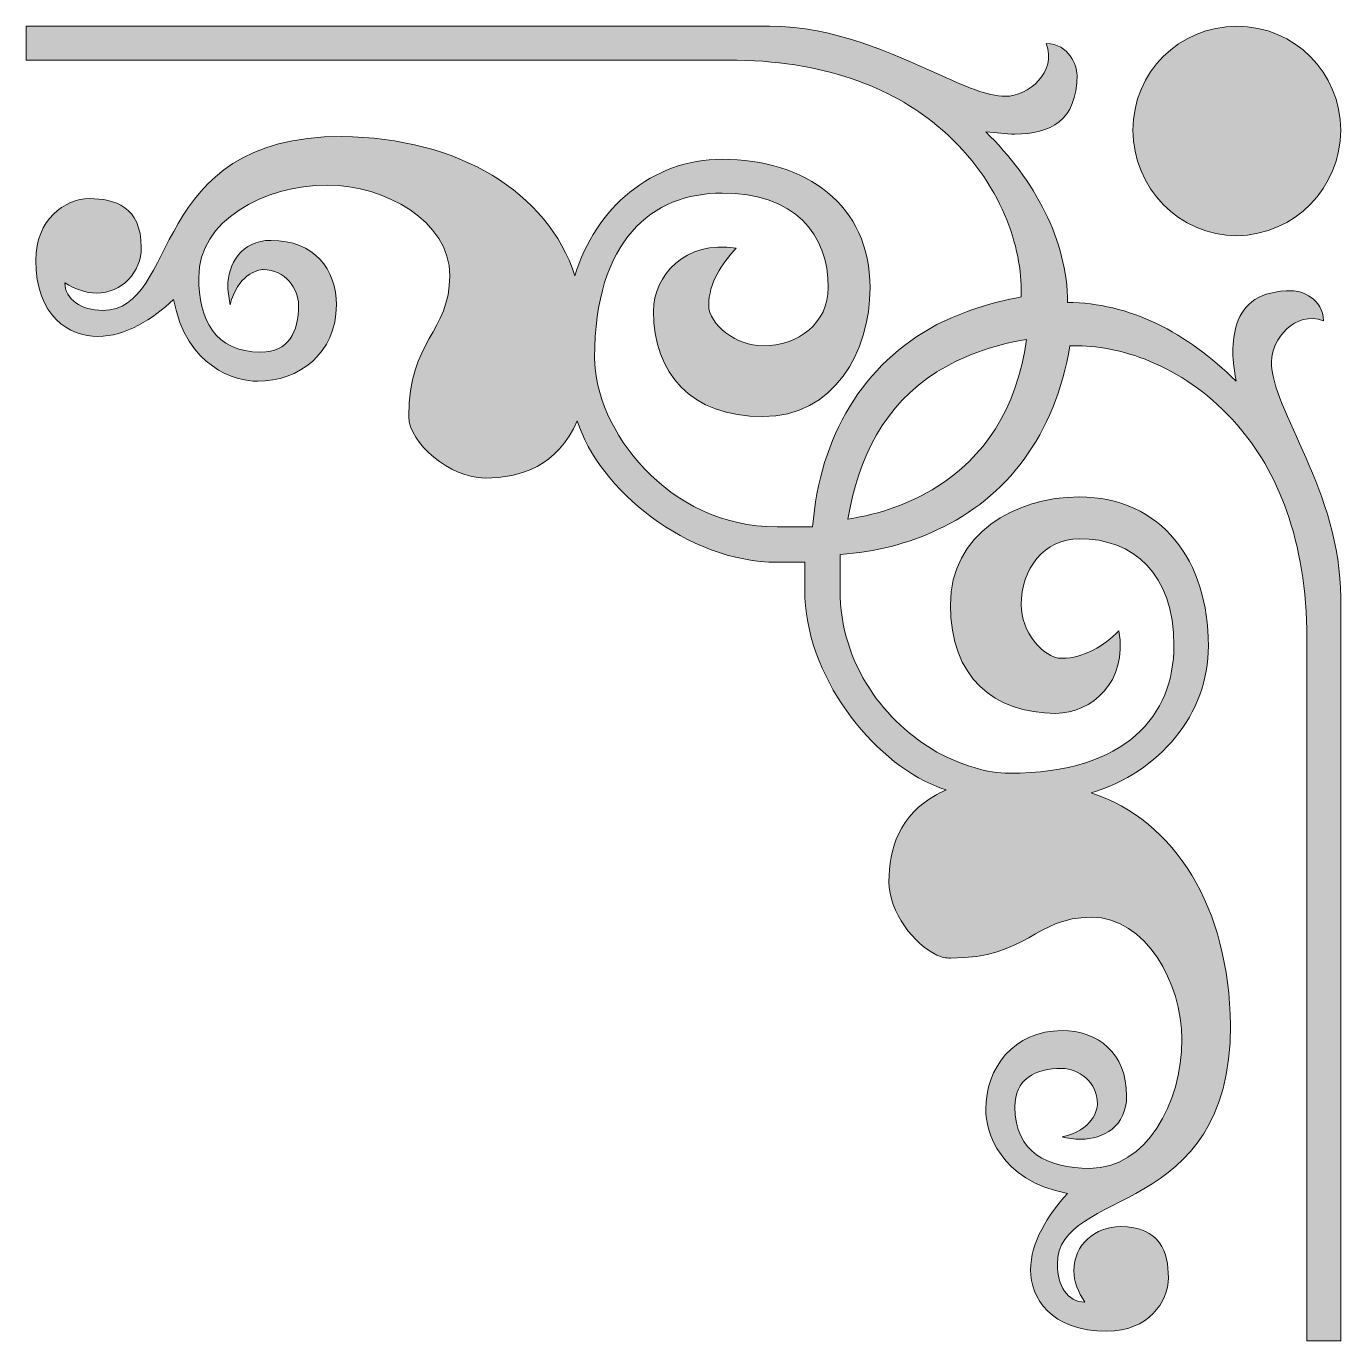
# Model space of a CAD drawing. Header units: inches. Extents: x -238 to 833, y -115 to 956.
import ezdxf

# ---------------------------------------------------------------- set-up
doc = ezdxf.new("R2010")
doc.units = ezdxf.units.IN
doc.header["$MEASUREMENT"] = 0
doc.layers.add('图层 1', color=7, linetype='Continuous')

# ---------------------------------------------------------------- blocks, each defined once
blk = doc.blocks.new('block 2')
at = {"layer": '图层 1', "true_color": 0xffffff}
h = blk.add_hatch(color=7, dxfattribs=at)
h.dxf.hatch_style = 2
edge = h.paths.add_edge_path()
edge.add_spline(control_points=[(818.5, 715.9), (818.5, 733.9), (800.6, 740.3), (792.9, 740.3), (766.6, 740.3), (753.8, 730), (748, 713.4), (746.1, 706.3), (744.8, 698.6), (744.8, 690.3), (744.8, 682.6), (746.1, 674.9), (747.4, 666.6), (707.6, 706.3), (660.2, 730.7), (610.2, 730.7), (610.2, 781.3), (583.3, 830.6), (543.6, 869.7), (552.6, 869.1), (559.6, 867.8), (567.3, 867.8), (596.1, 867.8), (617.9, 878.7), (617.9, 915.9), (617.9, 923.6), (611.5, 941.5), (592.9, 941.5), (601.9, 918.4), (578.2, 898.6), (559.6, 898.6), (544.9, 898.6), (526.3, 906.9), (503.9, 917.2), (467.3, 933.2), (421.2, 955.6), (367.4, 955.6), (367.4, 955.6), (-237.6, 955.6), (-237.6, 955.6), (-237.6, 955.6), (-237.6, 928.1), (-237.6, 928.1), (-237.6, 928.1), (334, 928.1), (334, 928.1), (411.6, 928.1), (466.7, 905.6), (503.9, 874.9), (553.8, 833.8), (572.4, 778.7), (572.4, 741.6), (572.4, 741.6), (572.4, 735.2), (572.4, 735.2), (547.4, 730.7), (524.4, 723), (503.9, 712.7), (443.6, 680.7), (408.4, 621.7), (402.6, 548), (402.6, 548), (373.8, 548), (373.8, 548), (284, 548), (225.1, 628.1), (225.1, 685.8), (225.1, 781.3), (271.9, 819.8), (328.9, 819.8), (387.9, 819.8), (415.4, 786.4), (415.4, 742.8), (415.4, 714), (391.1, 695.4), (362.2, 695.4), (340.4, 695.4), (318, 712.7), (318, 728.7), (318, 746.1), (328.9, 762.7), (340.4, 774.9), (298.8, 781.9), (273.1, 752.5), (273.1, 723.6), (273.1, 673), (303.3, 637.8), (362.2, 637.8), (419.9, 637.8), (449.4, 690.3), (449.4, 742.8), (449.4, 810.1), (397.5, 847.3), (328.9, 847.3), (271.9, 847.3), (225.7, 807.6), (209.1, 752.5), (186.6, 821), (114.9, 864.6), (19.4, 865.9), (-140.2, 865.9), (-111.4, 724.3), (-175.4, 724.3), (-192.7, 724.3), (-206.2, 733.2), (-206.2, 746.7), (-197.9, 741.6), (-188.9, 738.4), (-180.6, 738.4), (-159.4, 738.4), (-144, 755.7), (-144, 775.5), (-144, 808.9), (-165.8, 815.3), (-186.3, 815.3), (-206.2, 815.3), (-229.9, 798), (-229.9, 765.3), (-229.9, 719.1), (-202.4, 703.1), (-179.3, 703.1), (-156.9, 703.1), (-134.4, 717.2), (-117.8, 733.2), (-106.9, 677.5), (-67.1, 666.6), (-49.2, 666.6), (-15.9, 666.6), (14.9, 689), (14.9, 728.7), (14.9, 757.6), (-3, 781.3), (-38.3, 781.3), (-62.7, 781.3), (-73.5, 762.1), (-73.5, 743.5), (-73.5, 738.4), (-72.3, 733.2), (-71.6, 728.7), (-65.9, 753.1), (-49.2, 757.6), (-44.7, 757.6), (-26.8, 757.6), (-15.9, 741.6), (-15.9, 728.7), (-15.9, 706.3), (-24.2, 690.3), (-46.6, 690.3), (-84.4, 690.3), (-97.2, 717.2), (-97.2, 751.2), (-97.2, 797.3), (-44.7, 826.2), (7.8, 826.2), (54, 826.2), (107.2, 797.3), (107.2, 752.5), (107.2, 706.3), (73.8, 700.6), (73.8, 637.8), (73.8, 616.6), (107.2, 587.8), (136, 587.8), (164.8, 587.8), (195, 597.4), (211, 634.5), (228.3, 578.8), (300.7, 519.2), (373.8, 519.2), (373.8, 519.2), (396.2, 519.2), (396.2, 519.2), (396.2, 519.2), (396.2, 496.8), (396.2, 496.8), (396.2, 426.9), (450.7, 357.7), (503.9, 336.6), (506.4, 335.3), (509, 334.6), (511.5, 334), (509, 332.7), (506.4, 331.4), (503.9, 330.2), (473.1, 313.5), (464.8, 285.9), (464.8, 259), (464.8, 234.7), (485.3, 207.7), (503.9, 199.4), (507.7, 197.5), (511.5, 196.9), (514.8, 196.9), (578.2, 196.9), (583.3, 230.2), (629.5, 230.2), (674.3, 230.2), (703.2, 176.3), (703.2, 130.8), (703.2, 78.3), (674.3, 25.7), (628.2, 25.7), (594.2, 25.7), (567.3, 38.6), (567.3, 75.7), (567.3, 98.2), (583.3, 107.1), (605.7, 107.1), (618.6, 107.1), (634.6, 96.2), (634.6, 78.3), (634.6, 73.8), (630.7, 56.5), (605.7, 51.4), (610.2, 50.1), (615.4, 49.5), (621.1, 49.5), (639.1, 49.5), (658.3, 59.7), (658.3, 84.7), (658.3, 119.9), (634.6, 137.9), (605.7, 137.9), (566, 137.9), (543.6, 107.1), (543.6, 73.8), (543.6, 55.9), (554.5, 16.1), (610.2, 5.2), (594.2, -12.1), (580.1, -34.5), (580.1, -56.9), (580.1, -79.3), (596.1, -106.9), (642.3, -106.9), (675.6, -106.9), (692.3, -83.2), (692.3, -63.3), (692.3, -42.8), (685.9, -21.7), (653.2, -21.7), (632.7, -21.7), (615.4, -36.4), (615.4, -57.6), (615.4, -66.5), (618.6, -74.9), (624.3, -83.2), (610.2, -83.2), (601.9, -69.7), (601.9, -52.4), (601.9, 11.6), (742.9, -17.2), (742.9, 142.4), (741.6, 237.9), (698, 309), (629.5, 331.4), (685.2, 348.7), (724.9, 394.9), (724.9, 451.3), (724.9, 519.8), (687.1, 572.4), (619.8, 572.4), (567.3, 572.4), (514.8, 542.3), (514.8, 484.6), (514.8, 425.6), (550, 396.2), (600.6, 396.2), (629.5, 396.2), (659.6, 421.8), (651.9, 463.4), (640.4, 451.3), (623.1, 441), (605.7, 441), (589.7, 441), (572.4, 463.4), (572.4, 484.6), (572.4, 513.4), (591, 538.4), (619.8, 538.4), (663.4, 538.4), (696.8, 510.2), (696.8, 451.3), (696.8, 394.9), (658.3, 347.4), (562.8, 347.4), (544.9, 347.4), (523.7, 353.9), (503.9, 364.7), (462.2, 388.5), (425, 435.2), (425, 496.8), (425, 496.8), (425, 525.6), (425, 525.6), (453.9, 527.5), (480.8, 534.6), (503.9, 545.5), (560.9, 571.7), (600, 623), (612.1, 695.4), (612.1, 695.4), (618.6, 695.4), (618.6, 695.4), (655.1, 695.4), (707.6, 678.1), (748, 631.3), (780.7, 594.2), (805, 537.8), (805, 457), (805, 457), (805, -114.6), (805, -114.6), (805, -114.6), (832.6, -114.6), (832.6, -114.6), (832.6, -114.6), (832.6, 490.4), (832.6, 490.4), (832.6, 576.9), (776.2, 642.9), (776.2, 682.6), (776.2, 700.6), (795.4, 724.3), (818.5, 715.9)], knot_values=[0, 0, 0, 0, 1, 1, 1, 2, 2, 2, 3, 3, 3, 4, 4, 4, 5, 5, 5, 6, 6, 6, 7, 7, 7, 8, 8, 8, 9, 9, 9, 10, 10, 10, 11, 11, 11, 12, 12, 12, 13, 13, 13, 14, 14, 14, 15, 15, 15, 16, 16, 16, 17, 17, 17, 18, 18, 18, 19, 19, 19, 20, 20, 20, 21, 21, 21, 22, 22, 22, 23, 23, 23, 24, 24, 24, 25, 25, 25, 26, 26, 26, 27, 27, 27, 28, 28, 28, 29, 29, 29, 30, 30, 30, 31, 31, 31, 32, 32, 32, 33, 33, 33, 34, 34, 34, 35, 35, 35, 36, 36, 36, 37, 37, 37, 38, 38, 38, 39, 39, 39, 40, 40, 40, 41, 41, 41, 42, 42, 42, 43, 43, 43, 44, 44, 44, 45, 45, 45, 46, 46, 46, 47, 47, 47, 48, 48, 48, 49, 49, 49, 50, 50, 50, 51, 51, 51, 52, 52, 52, 53, 53, 53, 54, 54, 54, 55, 55, 55, 56, 56, 56, 57, 57, 57, 58, 58, 58, 59, 59, 59, 60, 60, 60, 61, 61, 61, 62, 62, 62, 63, 63, 63, 64, 64, 64, 65, 65, 65, 66, 66, 66, 67, 67, 67, 68, 68, 68, 69, 69, 69, 70, 70, 70, 71, 71, 71, 72, 72, 72, 73, 73, 73, 74, 74, 74, 75, 75, 75, 76, 76, 76, 77, 77, 77, 78, 78, 78, 79, 79, 79, 80, 80, 80, 81, 81, 81, 82, 82, 82, 83, 83, 83, 84, 84, 84, 85, 85, 85, 86, 86, 86, 87, 87, 87, 88, 88, 88, 89, 89, 89, 90, 90, 90, 91, 91, 91, 92, 92, 92, 93, 93, 93, 94, 94, 94, 95, 95, 95, 96, 96, 96, 97, 97, 97, 98, 98, 98, 99, 99, 99, 100, 100, 100, 101, 101, 101, 102, 102, 102, 103, 103, 103, 104, 104, 104, 105, 105, 105, 106, 106, 106, 107, 107, 107, 108, 108, 108, 108], degree=3, periodic=1)
edge = h.paths.add_edge_path()
edge.add_spline(control_points=[(503.9, 580.7), (482.7, 567.3), (457.7, 558.3), (431.4, 554.4), (439.8, 604.4), (460.9, 647.4), (503.9, 674.3), (523.7, 686.4), (548.1, 696.1), (576.9, 700.6), (568.6, 642.9), (541.7, 604.4), (503.9, 580.7)], knot_values=[0, 0, 0, 0, 1, 1, 1, 2, 2, 2, 3, 3, 3, 4, 4, 4, 4], degree=3, periodic=1)
h = blk.add_hatch(color=7, dxfattribs=at)
h.dxf.hatch_style = 2
edge = h.paths.add_edge_path()
edge.add_spline(control_points=[(748, 785.1), (795.4, 785.8), (832.6, 824.2), (832.6, 871), (832.6, 917.8), (795.4, 955.6), (748, 955.6), (701.2, 955.6), (663.4, 918.4), (663.4, 871), (663.4, 824.2), (701.2, 785.1), (748, 785.1)], knot_values=[0, 0, 0, 0, 1, 1, 1, 2, 2, 2, 3, 3, 3, 4, 4, 4, 4], degree=3, periodic=1)
at = {"layer": '图层 1', "lineweight": 0}
for points, knots in [([(818.5, 715.9), (818.5, 733.9), (800.6, 740.3), (792.9, 740.3), (766.6, 740.3), (753.8, 730), (748, 713.4), (746.1, 706.3), (744.8, 698.6), (744.8, 690.3), (744.8, 682.6), (746.1, 674.9), (747.4, 666.6), (707.6, 706.3), (660.2, 730.7), (610.2, 730.7), (610.2, 781.3), (583.3, 830.6), (543.6, 869.7), (552.6, 869.1), (559.6, 867.8), (567.3, 867.8), (596.1, 867.8), (617.9, 878.7), (617.9, 915.9), (617.9, 923.6), (611.5, 941.5), (592.9, 941.5), (601.9, 918.4), (578.2, 898.6), (559.6, 898.6), (544.9, 898.6), (526.3, 906.9), (503.9, 917.2), (467.3, 933.2), (421.2, 955.6), (367.4, 955.6), (367.4, 955.6), (-237.6, 955.6), (-237.6, 955.6), (-237.6, 955.6), (-237.6, 928.1), (-237.6, 928.1), (-237.6, 928.1), (334, 928.1), (334, 928.1), (411.6, 928.1), (466.7, 905.6), (503.9, 874.9), (553.8, 833.8), (572.4, 778.7), (572.4, 741.6), (572.4, 741.6), (572.4, 735.2), (572.4, 735.2), (547.4, 730.7), (524.4, 723), (503.9, 712.7), (443.6, 680.7), (408.4, 621.7), (402.6, 548), (402.6, 548), (373.8, 548), (373.8, 548), (284, 548), (225.1, 628.1), (225.1, 685.8), (225.1, 781.3), (271.9, 819.8), (328.9, 819.8), (387.9, 819.8), (415.4, 786.4), (415.4, 742.8), (415.4, 714), (391.1, 695.4), (362.2, 695.4), (340.4, 695.4), (318, 712.7), (318, 728.7), (318, 746.1), (328.9, 762.7), (340.4, 774.9), (298.8, 781.9), (273.1, 752.5), (273.1, 723.6), (273.1, 673), (303.3, 637.8), (362.2, 637.8), (419.9, 637.8), (449.4, 690.3), (449.4, 742.8), (449.4, 810.1), (397.5, 847.3), (328.9, 847.3), (271.9, 847.3), (225.7, 807.6), (209.1, 752.5), (186.6, 821), (114.9, 864.6), (19.4, 865.9), (-140.2, 865.9), (-111.4, 724.3), (-175.4, 724.3), (-192.7, 724.3), (-206.2, 733.2), (-206.2, 746.7), (-197.9, 741.6), (-188.9, 738.4), (-180.6, 738.4), (-159.4, 738.4), (-144, 755.7), (-144, 775.5), (-144, 808.9), (-165.8, 815.3), (-186.3, 815.3), (-206.2, 815.3), (-229.9, 798), (-229.9, 765.3), (-229.9, 719.1), (-202.4, 703.1), (-179.3, 703.1), (-156.9, 703.1), (-134.4, 717.2), (-117.8, 733.2), (-106.9, 677.5), (-67.1, 666.6), (-49.2, 666.6), (-15.9, 666.6), (14.9, 689), (14.9, 728.7), (14.9, 757.6), (-3, 781.3), (-38.3, 781.3), (-62.7, 781.3), (-73.5, 762.1), (-73.5, 743.5), (-73.5, 738.4), (-72.3, 733.2), (-71.6, 728.7), (-65.9, 753.1), (-49.2, 757.6), (-44.7, 757.6), (-26.8, 757.6), (-15.9, 741.6), (-15.9, 728.7), (-15.9, 706.3), (-24.2, 690.3), (-46.6, 690.3), (-84.4, 690.3), (-97.2, 717.2), (-97.2, 751.2), (-97.2, 797.3), (-44.7, 826.2), (7.8, 826.2), (54, 826.2), (107.2, 797.3), (107.2, 752.5), (107.2, 706.3), (73.8, 700.6), (73.8, 637.8), (73.8, 616.6), (107.2, 587.8), (136, 587.8), (164.8, 587.8), (195, 597.4), (211, 634.5), (228.3, 578.8), (300.7, 519.2), (373.8, 519.2), (373.8, 519.2), (396.2, 519.2), (396.2, 519.2), (396.2, 519.2), (396.2, 496.8), (396.2, 496.8), (396.2, 426.9), (450.7, 357.7), (503.9, 336.6), (506.4, 335.3), (509, 334.6), (511.5, 334), (509, 332.7), (506.4, 331.4), (503.9, 330.2), (473.1, 313.5), (464.8, 285.9), (464.8, 259), (464.8, 234.7), (485.3, 207.7), (503.9, 199.4), (507.7, 197.5), (511.5, 196.9), (514.8, 196.9), (578.2, 196.9), (583.3, 230.2), (629.5, 230.2), (674.3, 230.2), (703.2, 176.3), (703.2, 130.8), (703.2, 78.3), (674.3, 25.7), (628.2, 25.7), (594.2, 25.7), (567.3, 38.6), (567.3, 75.7), (567.3, 98.2), (583.3, 107.1), (605.7, 107.1), (618.6, 107.1), (634.6, 96.2), (634.6, 78.3), (634.6, 73.8), (630.7, 56.5), (605.7, 51.4), (610.2, 50.1), (615.4, 49.5), (621.1, 49.5), (639.1, 49.5), (658.3, 59.7), (658.3, 84.7), (658.3, 119.9), (634.6, 137.9), (605.7, 137.9), (566, 137.9), (543.6, 107.1), (543.6, 73.8), (543.6, 55.9), (554.5, 16.1), (610.2, 5.2), (594.2, -12.1), (580.1, -34.5), (580.1, -56.9), (580.1, -79.3), (596.1, -106.9), (642.3, -106.9), (675.6, -106.9), (692.3, -83.2), (692.3, -63.3), (692.3, -42.8), (685.9, -21.7), (653.2, -21.7), (632.7, -21.7), (615.4, -36.4), (615.4, -57.6), (615.4, -66.5), (618.6, -74.9), (624.3, -83.2), (610.2, -83.2), (601.9, -69.7), (601.9, -52.4), (601.9, 11.6), (742.9, -17.2), (742.9, 142.4), (741.6, 237.9), (698, 309), (629.5, 331.4), (685.2, 348.7), (724.9, 394.9), (724.9, 451.3), (724.9, 519.8), (687.1, 572.4), (619.8, 572.4), (567.3, 572.4), (514.8, 542.3), (514.8, 484.6), (514.8, 425.6), (550, 396.2), (600.6, 396.2), (629.5, 396.2), (659.6, 421.8), (651.9, 463.4), (640.4, 451.3), (623.1, 441), (605.7, 441), (589.7, 441), (572.4, 463.4), (572.4, 484.6), (572.4, 513.4), (591, 538.4), (619.8, 538.4), (663.4, 538.4), (696.8, 510.2), (696.8, 451.3), (696.8, 394.9), (658.3, 347.4), (562.8, 347.4), (544.9, 347.4), (523.7, 353.9), (503.9, 364.7), (462.2, 388.5), (425, 435.2), (425, 496.8), (425, 496.8), (425, 525.6), (425, 525.6), (453.9, 527.5), (480.8, 534.6), (503.9, 545.5), (560.9, 571.7), (600, 623), (612.1, 695.4), (612.1, 695.4), (618.6, 695.4), (618.6, 695.4), (655.1, 695.4), (707.6, 678.1), (748, 631.3), (780.7, 594.2), (805, 537.8), (805, 457), (805, 457), (805, -114.6), (805, -114.6), (805, -114.6), (832.6, -114.6), (832.6, -114.6), (832.6, -114.6), (832.6, 490.4), (832.6, 490.4), (832.6, 576.9), (776.2, 642.9), (776.2, 682.6), (776.2, 700.6), (795.4, 724.3), (818.5, 715.9)], [0, 0, 0, 0, 1, 1, 1, 2, 2, 2, 3, 3, 3, 4, 4, 4, 5, 5, 5, 6, 6, 6, 7, 7, 7, 8, 8, 8, 9, 9, 9, 10, 10, 10, 11, 11, 11, 12, 12, 12, 13, 13, 13, 14, 14, 14, 15, 15, 15, 16, 16, 16, 17, 17, 17, 18, 18, 18, 19, 19, 19, 20, 20, 20, 21, 21, 21, 22, 22, 22, 23, 23, 23, 24, 24, 24, 25, 25, 25, 26, 26, 26, 27, 27, 27, 28, 28, 28, 29, 29, 29, 30, 30, 30, 31, 31, 31, 32, 32, 32, 33, 33, 33, 34, 34, 34, 35, 35, 35, 36, 36, 36, 37, 37, 37, 38, 38, 38, 39, 39, 39, 40, 40, 40, 41, 41, 41, 42, 42, 42, 43, 43, 43, 44, 44, 44, 45, 45, 45, 46, 46, 46, 47, 47, 47, 48, 48, 48, 49, 49, 49, 50, 50, 50, 51, 51, 51, 52, 52, 52, 53, 53, 53, 54, 54, 54, 55, 55, 55, 56, 56, 56, 57, 57, 57, 58, 58, 58, 59, 59, 59, 60, 60, 60, 61, 61, 61, 62, 62, 62, 63, 63, 63, 64, 64, 64, 65, 65, 65, 66, 66, 66, 67, 67, 67, 68, 68, 68, 69, 69, 69, 70, 70, 70, 71, 71, 71, 72, 72, 72, 73, 73, 73, 74, 74, 74, 75, 75, 75, 76, 76, 76, 77, 77, 77, 78, 78, 78, 79, 79, 79, 80, 80, 80, 81, 81, 81, 82, 82, 82, 83, 83, 83, 84, 84, 84, 85, 85, 85, 86, 86, 86, 87, 87, 87, 88, 88, 88, 89, 89, 89, 90, 90, 90, 91, 91, 91, 92, 92, 92, 93, 93, 93, 94, 94, 94, 95, 95, 95, 96, 96, 96, 97, 97, 97, 98, 98, 98, 99, 99, 99, 100, 100, 100, 101, 101, 101, 102, 102, 102, 103, 103, 103, 104, 104, 104, 105, 105, 105, 106, 106, 106, 107, 107, 107, 108, 108, 108, 108]), ([(748, 785.1), (795.4, 785.8), (832.6, 824.2), (832.6, 871), (832.6, 917.8), (795.4, 955.6), (748, 955.6), (701.2, 955.6), (663.4, 918.4), (663.4, 871), (663.4, 824.2), (701.2, 785.1), (748, 785.1)], [0, 0, 0, 0, 1, 1, 1, 2, 2, 2, 3, 3, 3, 4, 4, 4, 4]), ([(503.9, 580.7), (482.7, 567.3), (457.7, 558.3), (431.4, 554.4), (439.8, 604.4), (460.9, 647.4), (503.9, 674.3), (523.7, 686.4), (548.1, 696.1), (576.9, 700.6), (568.6, 642.9), (541.7, 604.4), (503.9, 580.7)], [0, 0, 0, 0, 1, 1, 1, 2, 2, 2, 3, 3, 3, 4, 4, 4, 4])]:
    blk.add_open_spline(points, degree=3, knots=knots, dxfattribs=at)

msp = doc.modelspace()

# ---------------------------------------------------------------- block references
at = {"layer": '图层 1'}
msp.add_blockref('block 2', (0, 0), dxfattribs=at)

doc.saveas('drawing.dxf')
